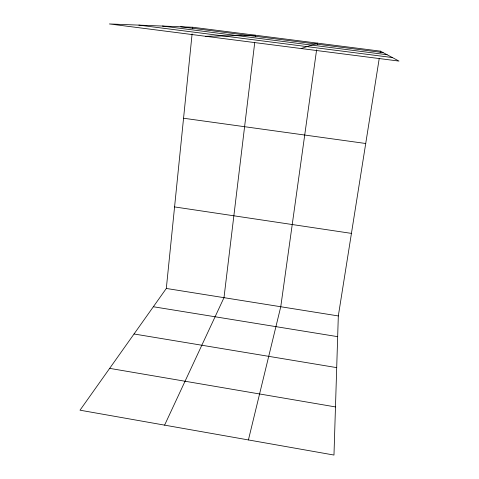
<?xml version="1.0" encoding="UTF-8"?>
<svg xmlns="http://www.w3.org/2000/svg" width="479" height="479" viewBox="0 0 479 479"><rect width="100%" height="100%" fill="white"/><g stroke="black" fill="none" stroke-linecap="round" stroke-linejoin="round"><path stroke-width="0.72" d="M379.224 58.534L338.318 315.936L333.977 455.05L80.005 410.198L166.315 288.454L192.097 33.913M192.624 28.734L192.774 27.255L380.398 51.145L398.995 61.084L109.41 23.95L192.774 27.255M254.726 42.631L223.992 297.669L164.596 425.136M255.433 36.733L255.612 35.26L205.599 36.284M316.607 49.81L280.76 306.74L248.415 439.938M317.332 44.625L317.535 43.14L301.171 48.541M380.164 52.624L380.398 51.145M180.685 26.776L383.062 52.57M162.405 26.052L387.116 54.738M138.844 25.118L392.373 57.546M183.559 118.241L365.722 143.496M174.572 206.922L351.436 233.387M166.315 288.454L338.318 315.936M153.346 306.746L337.671 336.659M134.042 333.983L336.707 367.627M109.661 368.363L335.48 406.928"/></g></svg>
